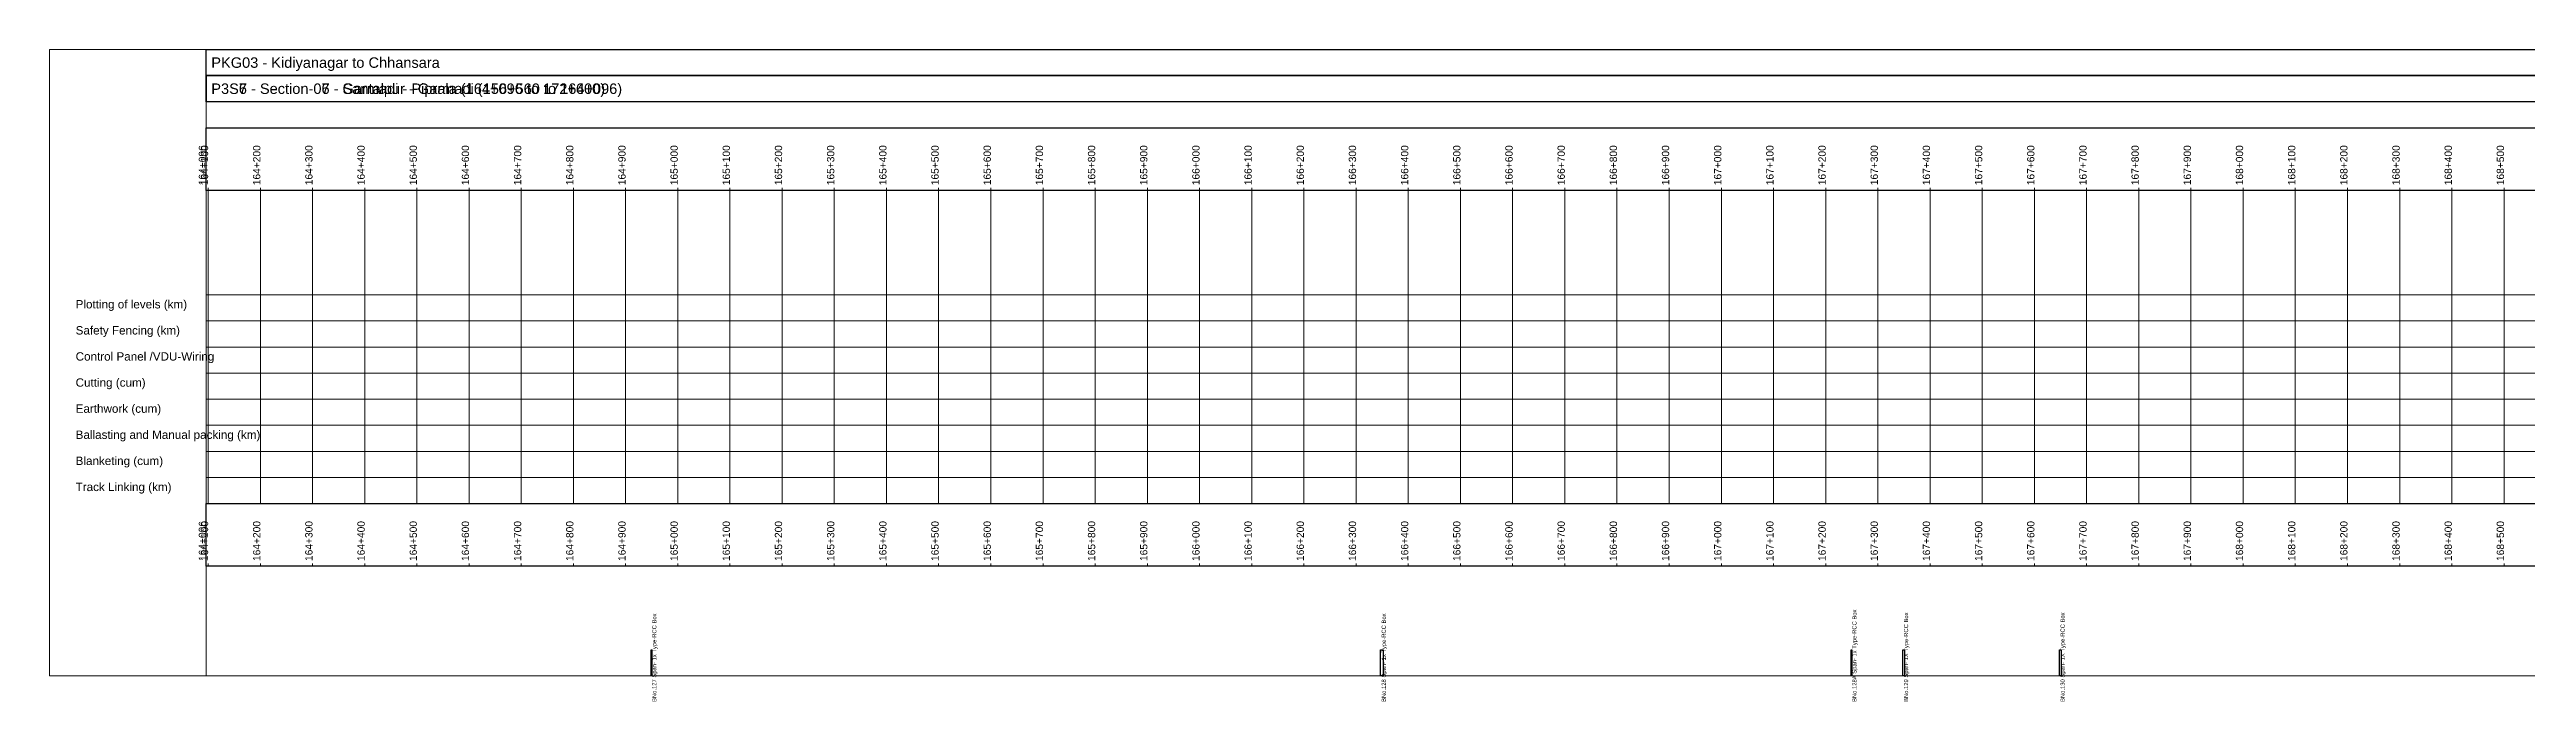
# Model space of a CAD drawing. Extents: x 163796 to 173355, y 3751 to 5000.
# Drawn here: x 163796 to 168543, y 3751 to 5000 of the extents above; entities that cross this region are included whole.
import ezdxf

# ---------------------------------------------------------------- set-up
doc = ezdxf.new("R2010")
doc.units = 0
doc.linetypes.add('Dashed', pattern=[0])
for name, color, linetype in [('Activity Lines', 7, 'Continuous'), ('Activity Names', 7, 'Continuous'), ('Block', 7, 'Continuous'), ('Chainage Text', 7, 'Continuous'), ('Entity', 7, 'Continuous'), ('Markers-One', 7, 'Continuous'), ('Outer Box', 7, 'Continuous'), ('Package', 7, 'Continuous'), ('Section', 7, 'Continuous'), ('Vertical Chainage Lines', 7, 'Continuous')]:
    doc.layers.add(name, color=color, linetype=linetype)
doc.styles.add('True type font', font='Arial.ttf')

msp = doc.modelspace()

# ---------------------------------------------------------------- linework, layer by layer
at = {"layer": 'Activity Lines', "color": 230, "linetype": 'Dashed', "lineweight": 15, "true_color": 0xff0080}
msp.add_polyline3d([(164096, 4530, 0), (172600, 4530, 0)], dxfattribs=at)
at = {"layer": 'Activity Lines', "color": 34, "linetype": 'Dashed', "lineweight": 15, "true_color": 0x008000}
msp.add_polyline3d([(164096, 4480, 0), (172600, 4480, 0)], dxfattribs=at)
at = {"layer": 'Activity Lines', "color": 62, "linetype": 'Dashed', "lineweight": 15, "true_color": 0x8080c0}
msp.add_polyline3d([(164096, 4430, 0), (172600, 4430, 0)], dxfattribs=at)
at = {"layer": 'Activity Lines', "color": 2, "linetype": 'Dashed', "lineweight": 15, "true_color": 0xfffb00}
msp.add_polyline3d([(164096, 4380, 0), (172600, 4380, 0)], dxfattribs=at)
at = {"layer": 'Activity Lines', "color": 54, "linetype": 'Dashed', "lineweight": 15, "true_color": 0x3884a3}
msp.add_polyline3d([(164096, 4330, 0), (172600, 4330, 0)], dxfattribs=at)
at = {"layer": 'Activity Lines', "color": 145, "linetype": 'Dashed', "lineweight": 15, "true_color": 0xff2600}
msp.add_polyline3d([(164096, 4280, 0), (172600, 4280, 0)], dxfattribs=at)
at = {"layer": 'Activity Lines', "color": 171, "linetype": 'Dashed', "lineweight": 15, "true_color": 0xff40ff}
msp.add_polyline3d([(164096, 4230, 0), (172600, 4230, 0)], dxfattribs=at)
at = {"layer": 'Activity Lines', "color": 250, "linetype": 'Dashed', "lineweight": 15, "true_color": 0x000000}
msp.add_polyline3d([(164096, 4180, 0), (172600, 4180, 0)], dxfattribs=at)
at = {"layer": 'Block', "color": 9, "linetype": 'Dashed', "lineweight": 0}
msp.add_polyline3d([(164096, 5000, 0), (164096, 3800, 0)], dxfattribs=at)
at = {"layer": 'Entity', "color": 9, "lineweight": 25}
for points in [[(164949, 3850, 0), (164950, 3850, 0), (164950, 3800, 0), (164949, 3800, 0)], [(166347, 3850, 0), (166352, 3850, 0), (166352, 3800, 0), (166347, 3800, 0)], [(167249, 3850, 0), (167250, 3850, 0), (167250, 3800, 0), (167249, 3800, 0)], [(167348, 3850, 0), (167351, 3850, 0), (167351, 3800, 0), (167348, 3800, 0)], [(167648, 3850, 0), (167651, 3850, 0), (167651, 3800, 0), (167648, 3800, 0)]]:
    msp.add_polyline3d(points, close=True, dxfattribs=at)
at = {"layer": 'Markers-One', "color": 41, "linetype": 'Dashed', "lineweight": 0, "true_color": 0xe0e0e0}
for points in [[(164096, 4730, 0), (164096, 4735, 0)], [(164100, 4730, 0), (164100, 4735, 0)], [(164200, 4730, 0), (164200, 4735, 0)], [(164300, 4730, 0), (164300, 4735, 0)], [(164400, 4730, 0), (164400, 4735, 0)], [(164500, 4730, 0), (164500, 4735, 0)], [(164600, 4730, 0), (164600, 4735, 0)], [(164700, 4730, 0), (164700, 4735, 0)], [(164800, 4730, 0), (164800, 4735, 0)], [(164900, 4730, 0), (164900, 4735, 0)], [(165000, 4730, 0), (165000, 4735, 0)], [(165100, 4730, 0), (165100, 4735, 0)], [(165200, 4730, 0), (165200, 4735, 0)], [(165300, 4730, 0), (165300, 4735, 0)], [(165400, 4730, 0), (165400, 4735, 0)], [(165500, 4730, 0), (165500, 4735, 0)], [(165600, 4730, 0), (165600, 4735, 0)], [(165700, 4730, 0), (165700, 4735, 0)], [(165800, 4730, 0), (165800, 4735, 0)], [(165900, 4730, 0), (165900, 4735, 0)], [(166000, 4730, 0), (166000, 4735, 0)], [(166100, 4730, 0), (166100, 4735, 0)], [(166200, 4730, 0), (166200, 4735, 0)], [(166300, 4730, 0), (166300, 4735, 0)], [(166400, 4730, 0), (166400, 4735, 0)], [(166500, 4730, 0), (166500, 4735, 0)], [(166600, 4730, 0), (166600, 4735, 0)], [(166700, 4730, 0), (166700, 4735, 0)], [(166800, 4730, 0), (166800, 4735, 0)], [(166900, 4730, 0), (166900, 4735, 0)], [(167000, 4730, 0), (167000, 4735, 0)], [(167100, 4730, 0), (167100, 4735, 0)], [(167200, 4730, 0), (167200, 4735, 0)], [(167300, 4730, 0), (167300, 4735, 0)], [(167400, 4730, 0), (167400, 4735, 0)], [(167500, 4730, 0), (167500, 4735, 0)], [(167600, 4730, 0), (167600, 4735, 0)], [(167700, 4730, 0), (167700, 4735, 0)], [(167800, 4730, 0), (167800, 4735, 0)], [(167900, 4730, 0), (167900, 4735, 0)], [(168000, 4730, 0), (168000, 4735, 0)], [(168100, 4730, 0), (168100, 4735, 0)], [(168200, 4730, 0), (168200, 4735, 0)], [(168300, 4730, 0), (168300, 4735, 0)], [(168400, 4730, 0), (168400, 4735, 0)], [(168500, 4730, 0), (168500, 4735, 0)], [(164096, 4010, 0), (164096, 4015, 0)], [(164100, 4010, 0), (164100, 4015, 0)], [(164200, 4010, 0), (164200, 4015, 0)], [(164300, 4010, 0), (164300, 4015, 0)], [(164400, 4010, 0), (164400, 4015, 0)], [(164500, 4010, 0), (164500, 4015, 0)], [(164600, 4010, 0), (164600, 4015, 0)], [(164700, 4010, 0), (164700, 4015, 0)], [(164800, 4010, 0), (164800, 4015, 0)], [(164900, 4010, 0), (164900, 4015, 0)], [(165000, 4010, 0), (165000, 4015, 0)], [(165100, 4010, 0), (165100, 4015, 0)], [(165200, 4010, 0), (165200, 4015, 0)], [(165300, 4010, 0), (165300, 4015, 0)], [(165400, 4010, 0), (165400, 4015, 0)], [(165500, 4010, 0), (165500, 4015, 0)], [(165600, 4010, 0), (165600, 4015, 0)], [(165700, 4010, 0), (165700, 4015, 0)], [(165800, 4010, 0), (165800, 4015, 0)], [(165900, 4010, 0), (165900, 4015, 0)], [(166000, 4010, 0), (166000, 4015, 0)], [(166100, 4010, 0), (166100, 4015, 0)], [(166200, 4010, 0), (166200, 4015, 0)], [(166300, 4010, 0), (166300, 4015, 0)], [(166400, 4010, 0), (166400, 4015, 0)], [(166500, 4010, 0), (166500, 4015, 0)], [(166600, 4010, 0), (166600, 4015, 0)], [(166700, 4010, 0), (166700, 4015, 0)], [(166800, 4010, 0), (166800, 4015, 0)], [(166900, 4010, 0), (166900, 4015, 0)], [(167000, 4010, 0), (167000, 4015, 0)], [(167100, 4010, 0), (167100, 4015, 0)], [(167200, 4010, 0), (167200, 4015, 0)], [(167300, 4010, 0), (167300, 4015, 0)], [(167400, 4010, 0), (167400, 4015, 0)], [(167500, 4010, 0), (167500, 4015, 0)], [(167600, 4010, 0), (167600, 4015, 0)], [(167700, 4010, 0), (167700, 4015, 0)], [(167800, 4010, 0), (167800, 4015, 0)], [(167900, 4010, 0), (167900, 4015, 0)], [(168000, 4010, 0), (168000, 4015, 0)], [(168100, 4010, 0), (168100, 4015, 0)], [(168200, 4010, 0), (168200, 4015, 0)], [(168300, 4010, 0), (168300, 4015, 0)], [(168400, 4010, 0), (168400, 4015, 0)], [(168500, 4010, 0), (168500, 4015, 0)]]:
    msp.add_polyline3d(points, dxfattribs=at)
at = {"layer": 'Outer Box', "color": 9, "lineweight": 5}
msp.add_polyline3d([(163796, 5000, 0), (172900, 5000, 0), (172900, 3800, 0), (163796, 3800, 0)], close=True, dxfattribs=at)
at = {"layer": 'Package', "color": 9, "lineweight": 25}
for points in [[(164096, 5000, 0), (172600, 5000, 0), (172600, 4950, 0), (164096, 4950, 0)], [(164096, 4850, 0), (172600, 4850, 0), (172600, 4730, 0), (164096, 4730, 0)], [(164096, 4130, 0), (172600, 4130, 0), (172600, 4010, 0), (164096, 4010, 0)]]:
    msp.add_polyline3d(points, close=True, dxfattribs=at)
at = {"layer": 'Section', "color": 9, "lineweight": 25}
for points in [[(164096, 4950, 0), (164096, 4950, 0), (164096, 4900, 0), (164096, 4900, 0)], [(164096, 4950, 0), (172600, 4950, 0), (172600, 4900, 0), (164096, 4900, 0)]]:
    msp.add_polyline3d(points, close=True, dxfattribs=at)
at = {"layer": 'Vertical Chainage Lines', "color": 41, "linetype": 'Dashed', "lineweight": 0, "true_color": 0xe0e0e0}
for points in [[(164100, 4730, 0), (164100, 4130, 0)], [(164200, 4730, 0), (164200, 4130, 0)], [(164300, 4730, 0), (164300, 4130, 0)], [(164400, 4730, 0), (164400, 4130, 0)], [(164500, 4730, 0), (164500, 4130, 0)], [(164600, 4730, 0), (164600, 4130, 0)], [(164700, 4730, 0), (164700, 4130, 0)], [(164800, 4730, 0), (164800, 4130, 0)], [(164900, 4730, 0), (164900, 4130, 0)], [(165000, 4730, 0), (165000, 4130, 0)], [(165100, 4730, 0), (165100, 4130, 0)], [(165200, 4730, 0), (165200, 4130, 0)], [(165300, 4730, 0), (165300, 4130, 0)], [(165400, 4730, 0), (165400, 4130, 0)], [(165500, 4730, 0), (165500, 4130, 0)], [(165600, 4730, 0), (165600, 4130, 0)], [(165700, 4730, 0), (165700, 4130, 0)], [(165800, 4730, 0), (165800, 4130, 0)], [(165900, 4730, 0), (165900, 4130, 0)], [(166000, 4730, 0), (166000, 4130, 0)], [(166100, 4730, 0), (166100, 4130, 0)], [(166200, 4730, 0), (166200, 4130, 0)], [(166300, 4730, 0), (166300, 4130, 0)], [(166400, 4730, 0), (166400, 4130, 0)], [(166500, 4730, 0), (166500, 4130, 0)], [(166600, 4730, 0), (166600, 4130, 0)], [(166700, 4730, 0), (166700, 4130, 0)], [(166800, 4730, 0), (166800, 4130, 0)], [(166900, 4730, 0), (166900, 4130, 0)], [(167000, 4730, 0), (167000, 4130, 0)], [(167100, 4730, 0), (167100, 4130, 0)], [(167200, 4730, 0), (167200, 4130, 0)], [(167300, 4730, 0), (167300, 4130, 0)], [(167400, 4730, 0), (167400, 4130, 0)], [(167500, 4730, 0), (167500, 4130, 0)], [(167600, 4730, 0), (167600, 4130, 0)], [(167700, 4730, 0), (167700, 4130, 0)], [(167800, 4730, 0), (167800, 4130, 0)], [(167900, 4730, 0), (167900, 4130, 0)], [(168000, 4730, 0), (168000, 4130, 0)], [(168100, 4730, 0), (168100, 4130, 0)], [(168200, 4730, 0), (168200, 4130, 0)], [(168300, 4730, 0), (168300, 4130, 0)], [(168400, 4730, 0), (168400, 4130, 0)], [(168500, 4730, 0), (168500, 4130, 0)]]:
    msp.add_polyline3d(points, dxfattribs=at)

# ---------------------------------------------------------------- texts
at = {"layer": 'Activity Names', "color": 230, "lineweight": 15, "true_color": 0xff0080, "style": 'True type font'}
msp.add_text('Plotting of levels (km)', height=16, dxfattribs=at).set_placement((163846, 4504))
at = {"layer": 'Activity Names', "color": 34, "lineweight": 15, "true_color": 0x008000, "style": 'True type font'}
msp.add_text('Safety Fencing (km)', height=16, dxfattribs=at).set_placement((163846, 4454))
at = {"layer": 'Activity Names', "color": 62, "lineweight": 15, "true_color": 0x8080c0, "style": 'True type font'}
msp.add_text('Control Panel /VDU-Wiring', height=16, dxfattribs=at).set_placement((163846, 4404))
at = {"layer": 'Activity Names', "color": 2, "lineweight": 15, "true_color": 0xfffb00, "style": 'True type font'}
msp.add_text('Cutting (cum)', height=16, dxfattribs=at).set_placement((163846, 4354))
at = {"layer": 'Activity Names', "color": 54, "lineweight": 15, "true_color": 0x3884a3, "style": 'True type font'}
msp.add_text('Earthwork (cum)', height=16, dxfattribs=at).set_placement((163846, 4304))
at = {"layer": 'Activity Names', "color": 145, "lineweight": 15, "true_color": 0xff2600, "style": 'True type font'}
msp.add_text('Ballasting and Manual packing (km)', height=16, dxfattribs=at).set_placement((163846, 4254))
at = {"layer": 'Activity Names', "color": 171, "lineweight": 15, "true_color": 0xff40ff, "style": 'True type font'}
msp.add_text('Blanketing (cum)', height=16, dxfattribs=at).set_placement((163846, 4204))
at = {"layer": 'Activity Names', "color": 250, "lineweight": 15, "true_color": 0x000000, "style": 'True type font'}
msp.add_text('Track Linking (km)', height=16, dxfattribs=at).set_placement((163846, 4154))
at = {"layer": 'Chainage Text', "color": 9, "lineweight": 15, "style": 'True type font'}
for s, p in [('164+096', (164096, 4740)), ('164+100', (164100, 4740)), ('164+200', (164200, 4740)), ('164+300', (164300, 4740)), ('164+400', (164400, 4740)), ('164+500', (164500, 4740)), ('164+600', (164600, 4740)), ('164+700', (164700, 4740)), ('164+800', (164800, 4740)), ('164+900', (164900, 4740)), ('165+000', (165000, 4740)), ('165+100', (165100, 4740)), ('165+200', (165200, 4740)), ('165+300', (165300, 4740)), ('165+400', (165400, 4740)), ('165+500', (165500, 4740)), ('165+600', (165600, 4740)), ('165+700', (165700, 4740)), ('165+800', (165800, 4740)), ('165+900', (165900, 4740)), ('166+000', (166000, 4740)), ('166+100', (166100, 4740)), ('166+200', (166200, 4740)), ('166+300', (166300, 4740)), ('166+400', (166400, 4740)), ('166+500', (166500, 4740)), ('166+600', (166600, 4740)), ('166+700', (166700, 4740)), ('166+800', (166800, 4740)), ('166+900', (166900, 4740)), ('167+000', (167000, 4740)), ('167+100', (167100, 4740)), ('167+200', (167200, 4740)), ('167+300', (167300, 4740)), ('167+400', (167400, 4740)), ('167+500', (167500, 4740)), ('167+600', (167600, 4740)), ('167+700', (167700, 4740)), ('167+800', (167800, 4740)), ('167+900', (167900, 4740)), ('168+000', (168000, 4740)), ('168+100', (168100, 4740)), ('168+200', (168200, 4740)), ('168+300', (168300, 4740)), ('168+400', (168400, 4740)), ('168+500', (168500, 4740)), ('164+096', (164096, 4020)), ('164+100', (164100, 4020)), ('164+200', (164200, 4020)), ('164+300', (164300, 4020)), ('164+400', (164400, 4020)), ('164+500', (164500, 4020)), ('164+600', (164600, 4020)), ('164+700', (164700, 4020)), ('164+800', (164800, 4020)), ('164+900', (164900, 4020)), ('165+000', (165000, 4020)), ('165+100', (165100, 4020)), ('165+200', (165200, 4020)), ('165+300', (165300, 4020)), ('165+400', (165400, 4020)), ('165+500', (165500, 4020)), ('165+600', (165600, 4020)), ('165+700', (165700, 4020)), ('165+800', (165800, 4020)), ('165+900', (165900, 4020)), ('166+000', (166000, 4020)), ('166+100', (166100, 4020)), ('166+200', (166200, 4020)), ('166+300', (166300, 4020)), ('166+400', (166400, 4020)), ('166+500', (166500, 4020)), ('166+600', (166600, 4020)), ('166+700', (166700, 4020)), ('166+800', (166800, 4020)), ('166+900', (166900, 4020)), ('167+000', (167000, 4020)), ('167+100', (167100, 4020)), ('167+200', (167200, 4020)), ('167+300', (167300, 4020)), ('167+400', (167400, 4020)), ('167+500', (167500, 4020)), ('167+600', (167600, 4020)), ('167+700', (167700, 4020)), ('167+800', (167800, 4020)), ('167+900', (167900, 4020)), ('168+000', (168000, 4020)), ('168+100', (168100, 4020)), ('168+200', (168200, 4020)), ('168+300', (168300, 4020)), ('168+400', (168400, 4020)), ('168+500', (168500, 4020))]:
    msp.add_text(s, height=14, rotation=90, dxfattribs=at).set_placement(p)
at = {"layer": 'Entity', "color": 9, "lineweight": 15, "style": 'True type font'}
for s, p in [('BNo.127 Span- 1x Type-RCC Box', (164959, 3750)), ('BNo.128 Span- 1x Type-RCC Box', (166357, 3750)), ('BNo.128A Span- 1x Type-RCC Box', (167259, 3750)), ('BNo.129 Span- 1X Type-RCC Box', (167358, 3750)), ('BNo.130 Span- 1X Type-RCC Box', (167658, 3750))]:
    msp.add_text(s, height=8, rotation=90, dxfattribs=at).set_placement(p)
at = {"layer": 'Package', "color": 8, "lineweight": 15, "style": 'True type font'}
msp.add_text('PKG03 - Kidiyanagar to Chhansara', height=20, dxfattribs=at).set_placement((164106, 4965))
at = {"layer": 'Section', "color": 8, "lineweight": 15, "style": 'True type font'}
for s in ['P3S7 - Section-07 - Santalpur - Garmadi (156+560 to 164+096)', 'P3S6 - Section-06 - Garmadi - Piprala (164+096 to 172+600)']:
    msp.add_text(s, height=20, dxfattribs=at).set_placement((164106, 4915))

doc.saveas('drawing.dxf')
